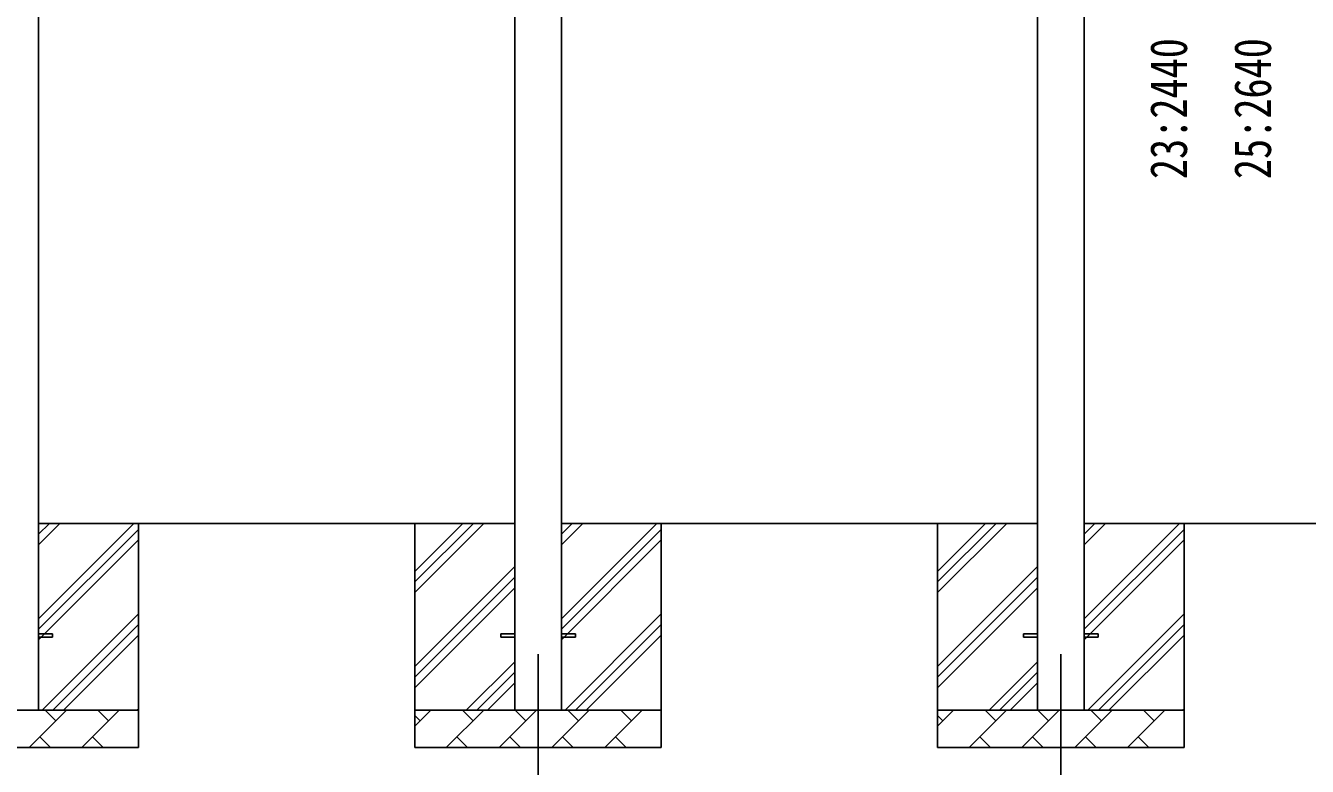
# Model space of a CAD drawing. Units: millimetres, scale not verified. Extents: x -12615 to 12615, y -8910 to 8910.
# Drawn here: x -535 to 2898, y -5632 to -3650 of the extents above; entities that cross this region are included whole.
import ezdxf
from ezdxf.enums import TextEntityAlignment as Align

# ---------------------------------------------------------------- set-up
doc = ezdxf.new("R2010")
doc.units = ezdxf.units.MM
doc.header["$LTSCALE"] = 40
for name, color, linetype in [('0-3_YKK_12', 2, 'Continuous'), ('0-4_YKK_13', 4, 'Continuous'), ('0-5_YKK_A1', 4, 'Continuous'), ('0-6_YKK_D', 6, 'Continuous')]:
    doc.layers.add(name, color=color, linetype=linetype)
doc.styles.add('ＭＳ ゴシック', font='')
doc.styles.get('ＭＳ ゴシック').set_extended_font_data('MS Gothic')

msp = doc.modelspace()

# ---------------------------------------------------------------- linework, layer by layer
at = {"layer": '0-3_YKK_12'}
for p, q in [((837.54, -5332.18), (837.54, -5832.18)), ((2237.54, -5332.18), (2237.54, -5832.18))]:
    msp.add_line(p, q, dxfattribs=at)
at = {"layer": '0-4_YKK_13'}
for p, q in [((-499.96, -5277.68), (-462.46, -5277.68)), ((-462.46, -5286.68), (-462.46, -5277.68)), ((737.54, -5277.68), (775.04, -5277.68)), ((737.54, -5286.68), (737.54, -5277.68)), ((900.04, -5277.68), (937.54, -5277.68)), ((937.54, -5286.68), (937.54, -5277.68)), ((2137.54, -5277.68), (2175.04, -5277.68)), ((2137.54, -5286.68), (2137.54, -5277.68)), ((2300.04, -5277.68), (2337.54, -5277.68)), ((2337.54, -5286.68), (2337.54, -5277.68)), ((-499.96, -5286.68), (-462.46, -5286.68)), ((737.54, -5286.68), (775.04, -5286.68)), ((900.04, -5286.68), (937.54, -5286.68)), ((2137.54, -5286.68), (2175.04, -5286.68)), ((2300.04, -5286.68), (2337.54, -5286.68))]:
    msp.add_line(p, q, dxfattribs=at)
at = {"layer": '0-5_YKK_A1'}
for p, q in [((2175.04, -2544.68), (2175.04, -5482.18)), ((2300.04, -5482.18), (2300.04, -2544.68)), ((775.04, -2591.35), (775.04, -5482.18)), ((900.04, -5482.18), (900.04, -2591.35)), ((-499.96, -5482.18), (-499.96, -2638.02)), ((775.04, -4982.18), (-499.96, -4982.18)), ((-499.96, -5237.28), (-244.86, -4982.18)), ((-499.96, -5039.29), (-442.85, -4982.18)), ((-499.96, -5011.01), (-471.14, -4982.18)), ((-499.96, -5265.57), (-232.46, -4998.07)), ((-232.46, -4982.18), (-232.46, -5582.18)), ((507.54, -4982.18), (507.54, -5582.18)), ((507.54, -5167.23), (692.59, -4982.18)), ((507.54, -5138.95), (664.3, -4982.18)), ((507.54, -5110.67), (636.02, -4982.18)), ((2175.04, -4982.18), (900.04, -4982.18)), ((900.04, -5237.28), (1155.14, -4982.18)), ((900.04, -5039.29), (957.15, -4982.18)), ((900.04, -5011.01), (928.86, -4982.18)), ((900.04, -5265.57), (1167.54, -4998.07)), ((1167.54, -4982.18), (1167.54, -5582.18)), ((1907.54, -4982.18), (1907.54, -5582.18)), ((1907.54, -5167.23), (2092.59, -4982.18)), ((1907.54, -5138.95), (2064.3, -4982.18)), ((1907.54, -5110.67), (2036.02, -4982.18)), ((2938.42, -4982.18), (2300.04, -4982.18)), ((2300.04, -5237.28), (2555.14, -4982.18)), ((2300.04, -5039.29), (2357.15, -4982.18)), ((2300.04, -5011.01), (2328.86, -4982.18)), ((2300.04, -5265.57), (2567.54, -4998.07)), ((2567.54, -4982.18), (2567.54, -5582.18)), ((-499.96, -5293.85), (-232.46, -5026.35)), ((900.04, -5293.85), (1167.54, -5026.35)), ((2300.04, -5293.85), (2567.54, -5026.35)), ((507.54, -5365.22), (775.04, -5097.72)), ((1907.54, -5365.22), (2175.04, -5097.72)), ((507.54, -5393.51), (775.04, -5126.01)), ((1907.54, -5393.51), (2175.04, -5126.01)), ((507.54, -5421.79), (775.04, -5154.29)), ((1907.54, -5421.79), (2175.04, -5154.29)), ((-490.3, -5482.18), (-232.46, -5224.34)), ((909.7, -5482.18), (1167.54, -5224.34)), ((2309.7, -5482.18), (2567.54, -5224.34)), ((-462.02, -5482.18), (-232.46, -5252.62)), ((-433.74, -5482.18), (-232.46, -5280.91)), ((937.98, -5482.18), (1167.54, -5252.62)), ((966.26, -5482.18), (1167.54, -5280.91)), ((2337.98, -5482.18), (2567.54, -5252.62)), ((2366.26, -5482.18), (2567.54, -5280.91)), ((645.14, -5482.18), (775.04, -5352.28)), ((2045.14, -5482.18), (2175.04, -5352.28)), ((673.42, -5482.18), (775.04, -5380.57)), ((2073.42, -5482.18), (2175.04, -5380.57)), ((701.71, -5482.18), (775.04, -5408.85)), ((2101.71, -5482.18), (2175.04, -5408.85)), ((-892.46, -5482.18), (-232.46, -5482.18)), ((-525.3, -5582.18), (-425.3, -5482.18)), ((-453.86, -5510.74), (-482.41, -5482.18)), ((-383.88, -5582.18), (-283.88, -5482.18)), ((-312.44, -5510.74), (-340.99, -5482.18)), ((-235.75, -5482.18), (-232.46, -5478.9)), ((507.54, -5482.18), (1167.54, -5482.18)), ((507.54, -5525.08), (550.43, -5482.18)), ((591.85, -5582.18), (691.85, -5482.18)), ((663.3, -5510.74), (634.75, -5482.18)), ((733.27, -5582.18), (833.27, -5482.18)), ((804.72, -5510.74), (776.17, -5482.18)), ((874.7, -5582.18), (974.7, -5482.18)), ((946.14, -5510.74), (917.59, -5482.18)), ((1016.12, -5582.18), (1116.12, -5482.18)), ((1087.56, -5510.74), (1059.01, -5482.18)), ((1164.25, -5482.18), (1167.54, -5478.9)), ((1907.54, -5482.18), (2567.54, -5482.18)), ((1907.54, -5525.08), (1950.43, -5482.18)), ((1991.85, -5582.18), (2091.85, -5482.18)), ((2063.3, -5510.74), (2034.75, -5482.18)), ((2133.27, -5582.18), (2233.27, -5482.18)), ((2204.72, -5510.74), (2176.17, -5482.18)), ((2274.7, -5582.18), (2374.7, -5482.18)), ((2346.14, -5510.74), (2317.59, -5482.18)), ((2416.12, -5582.18), (2516.12, -5482.18)), ((2487.56, -5510.74), (2459.01, -5482.18)), ((2564.25, -5482.18), (2567.54, -5478.9)), ((521.88, -5510.74), (507.54, -5496.4)), ((1921.88, -5510.74), (1907.54, -5496.4)), ((-496.75, -5553.63), (-468.2, -5582.18)), ((-355.33, -5553.63), (-326.78, -5582.18)), ((620.41, -5553.63), (648.96, -5582.18)), ((761.83, -5553.63), (790.38, -5582.18)), ((903.25, -5553.63), (931.8, -5582.18)), ((1044.67, -5553.63), (1073.22, -5582.18)), ((2020.41, -5553.63), (2048.96, -5582.18)), ((2161.83, -5553.63), (2190.38, -5582.18)), ((2303.25, -5553.63), (2331.8, -5582.18)), ((2444.67, -5553.63), (2473.22, -5582.18)), ((-232.46, -5582.18), (-892.46, -5582.18)), ((1167.54, -5582.18), (507.54, -5582.18)), ((2567.54, -5582.18), (1907.54, -5582.18))]:
    msp.add_line(p, q, dxfattribs=at)

# ---------------------------------------------------------------- texts
at = {"layer": '0-6_YKK_D', "style": 'ＭＳ ゴシック', "width": 0.8}
for s, p in [('23:2440', (2605.04, -4060.98)), ('25:2640', (2830.04, -4060.98))]:
    msp.add_text(s, height=98.97, rotation=90, dxfattribs=at).set_placement(p, align=Align.BOTTOM_LEFT)

doc.saveas('drawing.dxf')
